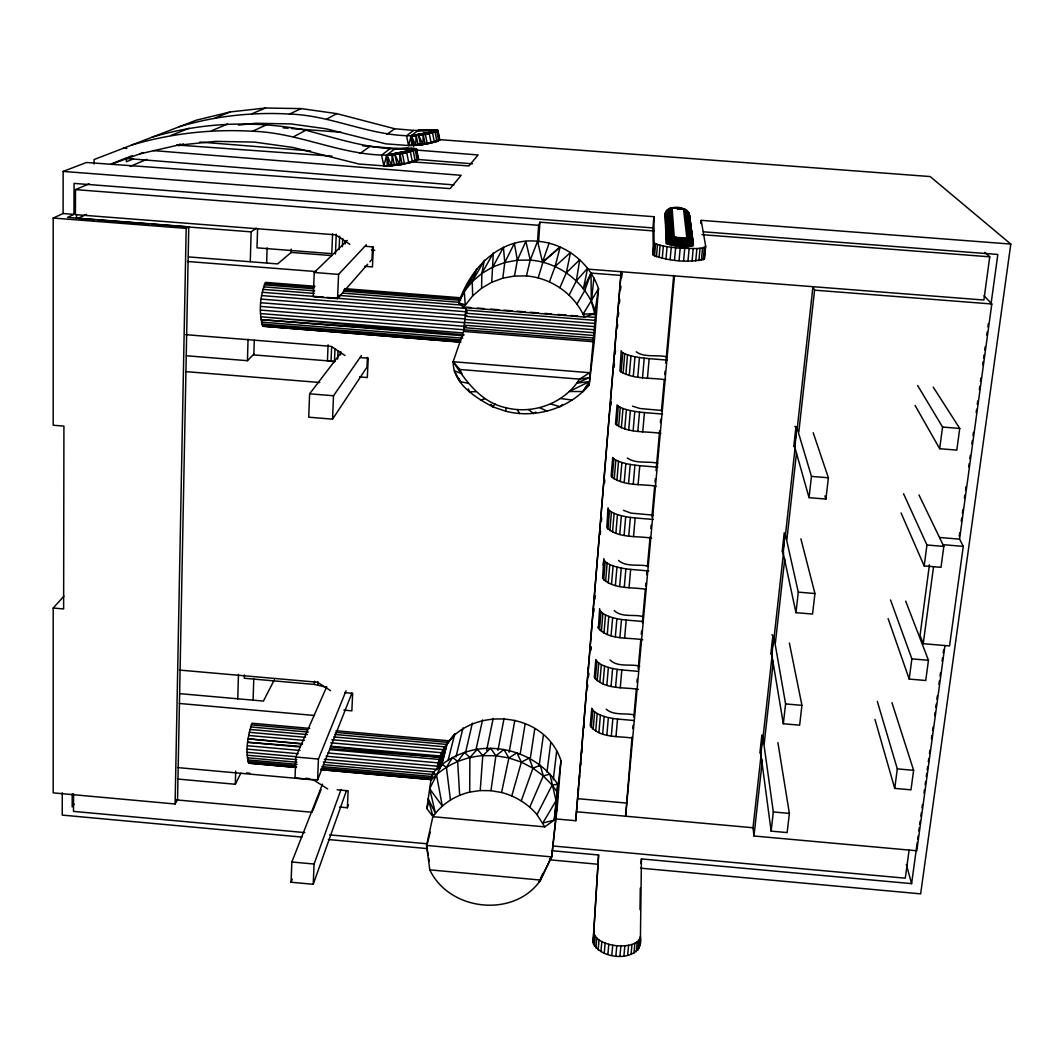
<?xml version="1.0" encoding="UTF-8"?>
<svg xmlns="http://www.w3.org/2000/svg" width="1064" height="1064" viewBox="0 0 1064 1064"><rect width="100%" height="100%" fill="white"/><g stroke="black" fill="none" stroke-linecap="round" stroke-linejoin="round"><path stroke-width="1.5" d="M63.92 596.173L53.2 608.036L53.2 792.866L175.108 803.985L177.555 799.583L188.767 226.805L67.524 217.388L73.975 214.383L74.068 183.394L652.95 227.922L653.336 255.24C669.11 261.132 687.836 262.954 704.262 259.19L705.698 246.289L701.163 220.341L1010.8 244.068L920.653 893.853L640.568 868.158M73.975 214.383L63.095 213.532L53.2 218.053L53.2 425.228L63.92 426.119L63.627 608.941L53.2 608.036M62.271 792.76L62.244 815.104L301.91 837.089M63.095 213.532L63.162 171.424L86.384 162.486L450.099 188.607L461.138 175.321L153.309 150.583M72.232 793.864L72.192 806.818L74.014 804.105M73.562 793.731L73.509 811.393L304.823 832.593M89.15 183.819L75.491 189.618L75.411 214.622L335.772 234.838L349.883 244.334M76.488 218.28L76.502 214.968M94.071 164.042L94.098 159.52L196.268 120.192L230.316 111.92L265.481 108.023L301.178 108.595L336.822 113.635L394.731 128.744L413.51 130.406L437.916 130.406L439.738 139.823L436.918 141.472L427.276 143.866L408.563 145.542L385.82 143.84L326.103 128.797L291.031 123.929L255.799 123.278L238.389 125.073M469.69 792.095L480.223 790.552L482.763 755.626L477.31 749.256C460.38 752.102 444.419 760.241 432.822 772.996L430.88 780.311L426.81 808.534L433.021 816.7C441.533 804.171 455.046 795.619 469.69 792.095L469.889 757.528L477.31 749.256C507.914 744.587 540.725 758.113 557.749 784.235L556.445 800.753L560.967 760.574C541.071 701.016 444.499 706.523 437.051 769.565M589.137 385.102L596.345 307.044L594.723 313.534L584.402 317.032L463.572 307.483L458.717 302.788C469.543 269.125 499.349 237.192 537.546 241.275C564.864 243.363 589.988 262.555 598.487 288.716L594.311 341.331L589.137 385.102C569.147 408.616 535.751 418.817 505.905 411.289L505.932 407.725C481.261 402.511 466.019 381.55 453.144 361.72L463.585 331.409L466.099 307.177L471.019 307.562M693.196 245.691L689.485 216.391C689.02 205.645 667.234 203.703 665.027 214.489L666.303 243.27C672.741 245.851 689.06 249.588 693.396 244.148L689.326 214.157L688.182 211.829L685.708 210.978M552.243 850.748L598.593 854.991L593.127 941.879C599.138 961.258 645.156 963.226 640.448 936.32L641.432 858.914L911.609 883.639L917.248 842.462M639.517 946.229L639.584 941.241M640.009 909.68L640.289 888.094M692.598 245.983L692.066 242.313L689.392 238.456L685.828 209.728L683.952 208.956L673.206 207.892L668.764 208.903L670.48 237.591C677.422 242.871 690.962 234.506 693.396 244.148M175.108 803.985L186.173 228.388L188.767 226.805M463.572 307.483L472.669 295.845L481.58 288.238L481.846 273.435L484.373 260.241L472.23 281.654L464.25 291.416L459.382 299.729M691.627 246.223L690.642 241.382L686.879 238.057L679.231 238.19L672.714 236.767L668.564 239.121L666.556 243.643M690.297 246.409L689.911 242.698L688.222 239.639L672.714 236.767L670.786 208.251L681.053 208.358L686.719 210.273L690.39 239.121L686.879 238.057L683.5 208.85M177.821 779.048L235.317 784.261L235.689 771.147M237.751 699.021L238.456 674.43M186.386 355.762L247.433 360.696L248.045 339.217M250.279 261.598L251.131 231.859L256.318 228.148M244.401 674.962L244.294 678.26L314.372 684.431L326.488 687.317M254.283 340.241L253.844 354.911L335.306 361.467M257.581 228.8L257.009 247.832L331.769 253.671L332.58 233.827M688.488 213.558L687.025 210.725L683.487 209.329L683.966 209.941L685.216 210.207L683.952 208.956M296.524 767.49L248.87 763.194C244.893 750.546 248.018 735.769 251.955 723.241L309.717 728.401M460.858 342.182L262.888 326.209C258.512 312.444 259.949 295.659 265.601 282.386L314.957 286.283M253.099 700.405L253.764 678.899M266.665 262.688L267.13 247.832M110.709 164.468L140.089 153.801L177.316 145.303L215.62 141.366L254.402 142.097L293.026 147.457L358.821 163.989L383.851 165.878L399.692 164.774L400.024 153.894C401.514 153.748 421.969 149.904 414.135 148.468C376.949 151.833 341.291 139.703 305.86 130.207C254.881 120.205 201.774 122.24 151.953 137.243M632.016 736.873L625.632 816.221L674.496 275.882M437.916 130.406L411.13 135.78L413.111 145.435L422.9 144.571L423.219 134.676C443.036 130.885 442.85 128.717 418.139 130.46L411.13 135.78L408.563 145.542L418.139 145.116L416.17 135.5L411.13 135.78L411.741 145.502M188.514 256.916L277.664 263.912L291.137 252.434L291.257 249.136M346.412 790.831L313.242 884.29L291.07 882.242L291.842 861.986L322.472 784.141M326.741 686.679L295.819 757.023L295.034 777.957L317.577 779.992L351.918 693.13M341.225 352.437L309.611 393.813L308.733 417.194L332.553 419.149L366.987 367.12L367.439 357.438M347.303 240.437L314.226 272.477L313.295 296.71L337.567 298.625L367.692 264.218M481.58 288.238L491.728 282.279L493.324 252.966L481.846 273.435L472.23 281.654L472.669 295.845M688.661 246.529L688.381 242.805L686.346 239.001L671.57 237.086L669.748 208.491L670.786 208.251M314.372 684.431L314.492 681.279M328.084 344.816L327.446 360.842L334.442 361.694L334.974 348.859M317.79 684.857L317.923 681.705M331.05 361.201L331.636 346.784M335.439 254.017L336.251 234.16M339.097 249.481L339.642 236.235M313.242 884.29L314.08 864.034L341.065 789.461M317.577 779.992L318.442 759.058L346.053 690.789M332.553 419.149L333.524 395.755L361.441 355.522M337.567 298.625L338.565 274.392L366.335 244.76M337.66 359.073L338.006 351.053M342.369 246.675L342.728 238.389M340.547 354.937L340.693 351.732M345.241 243.922L345.388 240.61M372.573 246.928L372.001 259.31L369.846 261.771M339.509 807.031L347.356 807.749L348.141 790.791L337.128 789.794M686.746 246.582C688.82 237.618 679.404 236.261 672.767 238.456L670.639 241.209L669.615 244.813M387.363 165.824L386.644 155.145L392.217 154.825L394.425 165.386L383.851 165.878L386.644 155.145L395.09 148.707L416.516 148.907L418.551 159.241L412.446 162.127L402.165 164.388L400.024 153.894L392.217 154.825L391.672 165.612L386.977 155.145C341.025 155.317 298.598 132.588 252.607 131.258C211.749 128.877 170.772 133.412 131.537 145.103M416.17 135.5L411.422 135.78L413.111 145.435L425.148 144.239L423.219 134.676L416.17 135.5L415.652 145.316L411.422 135.78C369.713 135.939 331.21 115.271 289.448 114.061C252.301 111.893 215.034 116.056 179.351 126.696M593.127 941.879L598.593 854.991M470.634 282.013L470.833 278.715L458.717 302.788L465.261 304.876L464.25 291.416L476.805 268.913L472.23 281.654M675.401 245.851L677.09 239.214L679.018 238.708L680.548 239.573L680.016 246.329M684.631 246.555L683.979 239.746L682.144 238.961L680.548 239.573M491.728 282.279L502.82 278.17L514.497 276.028L526.414 275.935L530.231 260.095L537.546 241.275L538.663 225.315L539.94 222.19L654.041 230.968M538.544 242.02L539.94 222.19M682.356 246.476L681.971 238.403M433.194 815.091L426.558 845.428L429.829 869.86C449.314 911.263 514.364 918.378 540.618 880.074L551.79 856.241L557.337 806.233L560.967 760.574M554.783 818.828L575.73 820.73L621.137 271.719M575.73 820.73L621.243 271.32M619.993 289.993L620.259 286.775M621.057 277.132L621.323 273.913M590.746 650.343L591.012 647.032M593.832 612.039L594.111 608.728M594.989 599.019L595.268 595.707M600.256 534.341L600.535 531.029M601.426 521.2L601.705 517.889M604.578 483.123L604.778 479.798M610.922 405.411L611.295 402.006M614.167 367.24L614.447 363.928M615.165 354.166L615.444 350.854M617.359 327.712L617.625 324.414M618.317 316.141L618.689 312.603M619.408 302.921L619.78 299.356M620.498 289.701L620.884 286.11M621.562 277.837L621.868 273.169M603.261 565.237L603.541 561.925M607.544 513.979L607.81 510.906M642.789 639.77C628.545 637.203 609.1 640.368 598.42 628.199L599.644 608.635M603.82 558.613L602.596 578.351C613.303 589.576 631.67 586.876 645.582 589.243M608.063 507.821L606.826 527.717C618.45 538.65 637.123 535.631 651.554 538.184M621.203 350.628L619.926 371.07C633.093 379.835 650.716 377.334 665.599 379.755M591.331 727.523L592.794 710.06L591.73 708.238L590.267 725.675C599.564 738.443 618.809 735.862 632.442 738.123M595.388 679.058L596.877 661.329L595.8 659.6L594.311 677.303C604.498 689.991 624.275 686.852 638.413 689.406M599.511 629.861L601.027 611.853L599.923 610.231M603.7 579.907L605.23 561.619L604.113 560.103M607.956 529.167L609.512 510.6L608.369 509.191M612.266 477.656L613.848 458.797L612.704 457.493L611.122 476.313C623.278 486.581 641.619 483.668 656.209 486.208M616.654 425.321L618.264 406.169L617.093 404.985L615.497 424.097C628.132 433.647 646.101 430.92 660.824 433.407M621.11 372.174L622.746 352.716L621.549 351.652M593.153 729.345L594.63 711.843L592.794 710.06M597.237 680.787L598.739 663.018L596.877 661.329M601.386 631.497L602.902 613.449L601.027 611.853M605.602 581.436L607.145 563.122L605.23 561.619M609.872 530.604L611.441 512.01L609.512 510.6M614.221 478.986L615.817 460.087L613.848 458.797M618.636 426.558L620.246 407.352L618.264 406.169M623.118 373.291L624.754 353.793L622.746 352.716M595.707 731.074L597.197 713.545L594.63 711.843M599.817 682.436L601.333 664.641L598.739 663.018M603.993 633.053L605.522 614.979L602.902 613.449M608.236 582.912L609.792 564.558L607.145 563.122M612.545 531.987L614.114 513.353L611.441 512.01M616.921 480.276L618.517 461.337L615.817 460.087M621.363 427.741L622.985 408.51L620.246 407.352M625.871 374.382L627.521 354.844L624.754 353.793M598.912 732.657L600.402 715.101L597.197 713.545M603.049 683.952L604.565 666.131L601.333 664.641M607.265 634.49L608.794 616.389L605.522 614.979M611.534 584.269L613.09 565.888L609.792 564.558M615.87 533.277L617.452 514.604L614.114 513.353M620.272 481.473L621.895 462.508L618.517 461.337M624.754 428.858L626.39 409.6L622.985 408.51M629.303 375.406L630.965 355.828L627.521 354.844M602.65 734.054L604.166 716.471L600.402 715.101M606.839 685.283L608.369 667.434L604.565 666.131M611.082 635.767L612.625 617.639L608.794 616.389M615.391 585.479L616.96 567.085L613.09 565.888M619.753 534.421L621.363 515.721L617.452 514.604M624.209 482.551L625.832 463.558L621.895 462.508M628.718 429.869L630.367 410.571L626.39 409.6M633.306 376.337L634.982 356.733L630.965 355.828M606.839 735.211L608.355 717.615L604.166 716.471M611.055 686.4L612.598 668.524L608.369 667.434M615.338 636.831L616.894 618.689L612.625 617.639M619.674 586.503L621.27 568.083L616.96 567.085M624.089 535.392L625.712 516.678L621.363 515.721M628.571 483.468L630.221 464.463L625.832 463.558M633.133 430.734L634.796 411.422L630.367 410.571M637.762 377.148L639.451 357.531L634.982 356.733M439.937 760.68L439.738 763.008L327.978 752.98M578.244 792.175L578.55 788.703M579.388 779.194L579.707 775.536M580.532 766.213L580.824 762.968M581.676 753.232L581.968 749.987M583.923 727.763L584.216 724.464M587.408 688.222L587.7 684.937M588.419 676.691L588.711 673.406M652.95 227.922L653.921 216.71L63.162 171.424M652.95 254.509L654.014 242.286L653.921 216.71M611.321 736.089L612.851 718.479L608.355 717.615M615.577 687.251L617.133 669.376L612.598 668.524M619.886 637.655L621.469 619.501L616.894 618.689M624.275 587.288L625.885 568.854L621.27 568.083M628.731 536.15L630.354 517.423L625.712 516.678M633.253 484.2L634.902 465.181L630.221 464.463M637.841 431.425L639.531 412.101L634.796 411.422M642.51 377.8L644.225 358.169L639.451 357.531M593.366 943.928L593.991 931.984M653.336 255.24L654.014 242.286M594.297 945.989L595.162 936.054L594.231 934.006M654.506 255.998L655.584 243.736L654.4 242.991M595.907 947.984L596.784 938.036L595.162 936.054M656.422 256.783L657.499 244.494L655.584 243.736M615.976 736.66L617.519 719.051L612.851 718.479M620.259 687.809L621.828 669.934L617.133 669.376M624.608 638.201L626.204 620.046L621.469 619.501M629.037 587.833L630.659 569.4L625.885 568.854M633.532 536.668L635.168 517.942L630.354 517.423M638.094 484.705L639.757 465.686L634.902 465.181M642.723 431.931L644.425 412.593L639.531 412.101M647.431 378.292L649.16 358.661L644.225 358.169M598.141 949.886L599.019 939.911L596.784 938.036M659.028 257.568L660.106 245.252L657.499 244.494M587.807 675.401L588.498 667.673M588.911 663.045L589.19 659.946M587.075 689.592L587.355 686.293M588.232 676.411L588.525 673.113M590.56 650.038L590.853 646.739M600.947 951.602L601.825 941.627L599.019 939.911M662.247 258.313L663.338 245.983L660.106 245.252M604.232 953.091L605.123 943.103L601.825 941.627M665.984 259.018L667.075 246.662L663.338 245.983M607.89 954.315L608.781 944.313L605.123 943.103M670.121 259.643L671.224 247.274L667.075 246.662M611.813 955.219L612.718 945.218L608.781 944.313M674.523 260.161L675.64 247.792L671.224 247.274M632.761 728.601L633.067 725.302M633.812 717.03L636.352 688.913M636.95 682.29L637.243 678.978M638.147 669.057L640.834 639.291M641.286 634.33L641.579 631.019M642.323 622.746L645.316 589.669M645.609 586.357L645.914 583.059M646.659 574.786L646.952 571.474M647.404 566.514L650.091 536.748M650.836 528.476L651.141 525.164M651.886 516.891L654.719 485.463M655.025 482.165L655.318 478.853M656.062 470.581L659.653 430.893M660.398 422.621L660.691 419.309M661.449 411.037L664.282 379.609M664.734 374.648L665.027 371.349M665.771 363.077L673.685 275.416M615.883 955.778L616.788 945.776L612.718 945.218M679.071 260.574L680.189 248.205L696.893 248.577L702.559 247.978L705.698 246.289M619.966 955.977L620.884 945.976C627.906 945.75 638.826 944.766 640.448 936.32M683.593 260.866L684.737 248.497M609.02 418.737L609.433 414.268M623.93 955.818L624.847 945.816M687.982 261.026L689.113 248.657M627.654 955.286L628.585 945.298M692.066 261.039L693.209 248.683M631.032 954.421L631.963 944.446M695.736 260.919L696.893 248.577M544.755 826.874L537.001 814.612L552.136 785.086L557.749 784.235L554.251 820.105L544.755 826.874L433.021 816.7L428.167 798.665L435.482 813.308L429.63 788.73L441.932 764.404L446.401 767.211L450.458 799.955M640.994 863.542L641.432 858.914M700.87 223.546L701.163 220.341M633.944 953.238L634.876 943.263M698.888 260.667L700.032 248.338M636.312 951.775L637.243 941.826M701.389 260.281L702.559 247.978M638.054 950.086L638.999 940.15M703.211 259.776L704.368 247.5M639.132 948.21L640.076 938.288M704.262 259.19L705.419 246.928M620.033 289.9L620.352 286.602M621.296 276.68L621.615 273.382M677.675 246.117L679.337 237.99M526.414 275.935C550.288 277.877 572.432 292.693 583.085 314.186L594.723 313.534L598.487 288.716L583.085 314.186L584.402 317.032M594.723 313.534L591.358 301.418L593.925 278.076M771.826 634.729L772.89 635.501L770.868 653.748L771.892 655.358L783.33 723.746L799.636 725.183L801.937 705.352L789.368 643.055M794.821 426.345L795.939 426.93L793.797 446.361L794.901 447.545L809.039 497.659L825.917 499.056L828.391 477.789L813.202 432.755M760.614 753.605L762.569 735.889L761.891 735.011L759.935 752.7L760.92 754.496L771.134 831.13L787.147 832.58L789.382 813.401L777.89 742.606M771.573 654.559L773.595 636.285L772.89 635.501M782.878 552.389L784.953 533.543L784.235 532.851L782.146 551.684L783.21 553.094L795.965 612.664L812.55 614.074L814.944 593.539L800.899 538.85M794.542 446.96L796.697 427.502L795.939 426.93M760.92 754.496L762.569 735.889M771.892 655.358L773.595 636.285M783.21 553.094L784.953 533.543M794.901 447.545L796.697 427.502M761.239 753.525L753.019 827.752L753.964 835.998L916.809 850.774L944.912 645.835M763.074 737.033L772.211 654.546M774.033 638.054L783.53 552.269M785.538 534.128L795.22 446.694M797.229 428.553L812.949 286.682L814.572 290.153L798.825 431.971M753.964 835.998L762.383 760.135M764.218 743.656L773.368 661.196M775.377 643.055L784.727 558.959M786.921 539.169L796.444 453.41M439.02 768.221L440.257 757.289L330.266 746.715M771.134 831.13L773.315 811.952L762.875 736.767M783.33 723.746L785.591 703.916L773.914 637.07M795.965 612.664L798.293 592.129L785.299 534.221M809.039 497.659L811.46 476.393L797.056 428.074M553.253 779.885L556.672 751.264M502.82 278.17L504.762 262.529L503.418 247.287L492.805 266.984L481.846 273.435M546.976 772.225L550.753 742.685M677.582 209.156L679.111 208.358L684.79 209.302L687.264 212.202M673.246 245.531L674.456 240.77L676.638 237.857L674.23 237.086L670.041 239.799L668.245 244.414M439.339 767.583L440.842 756.078L330.518 746.197M891.951 702.639L913.617 770.323L910.984 789.847L894.731 788.397L897.311 768.873L877.321 701.402M905.703 601.16L928.46 660.292L925.733 680.508L909.201 679.071L911.875 658.869L890.528 599.976M918.964 494.946L943.821 546.404L941.002 567.325L924.177 565.915L926.944 544.994L903.562 493.749M933.234 387.11L959.741 428.446L956.815 450.112L939.685 448.715L942.558 427.05L917.634 385.514M929.431 564.838L920.041 635.408L923.233 643.68L949.554 645.941L963.279 546.364L959.555 539.142L991.808 303.985L984.08 295.792M923.233 643.68L933.5 566.979M909.095 850.216L905.291 878.186L552.735 845.96M984.932 252.341L989.746 256.823L983.881 300.021L588.099 269.152M917.7 839.164L918.152 835.878M918.831 830.931L919.283 827.646M919.735 824.347L920.187 821.049M920.865 816.115L921.304 812.816M921.983 807.882L922.435 804.584M924.018 793.052L924.47 789.754M925.148 784.82L925.6 781.521M926.279 776.587L926.731 773.289M927.183 769.99L927.635 766.692M928.313 761.758L928.766 758.459M929.444 753.525L929.883 750.226M931.466 738.695L931.918 735.41M932.596 730.463L933.048 727.164M934.631 715.633L935.083 712.348M935.761 707.4L936.214 704.115M936.892 699.168L937.344 695.869M938.914 684.338L939.366 681.053M940.044 676.106L940.496 672.82M942.079 661.289L942.531 657.991M943.209 653.043L943.662 649.758M959.236 536.11L959.688 532.811M961.271 521.28L961.723 517.995M962.401 513.048L962.854 509.749M964.423 498.218L964.875 494.933M965.553 489.985L966.006 486.7M968.719 466.923L969.171 463.638M969.849 458.69L970.302 455.405M971.871 443.874L972.323 440.576M973.001 435.642L973.454 432.343M976.167 412.579L976.619 409.281M977.297 404.347L977.75 401.048M979.332 389.517L979.771 386.219M980.449 381.284L980.902 377.986M982.71 364.806L983.163 361.521M983.615 358.222L984.067 354.924M984.745 349.989L985.198 346.691M986.78 335.16L987.232 331.875M987.911 326.927L988.35 323.629M991.063 303.865L997.833 254.456L703.424 231.806M539.102 766L543.385 735.091M688.222 239.639L689.392 238.456M480.223 790.552L490.956 790.685L495.891 755.759L490.584 748.298L482.763 755.626C463.199 757.156 444.087 765.628 430.88 780.311M671.304 245.186L672.209 241.555L674.749 238.097L673.698 237.206M530.151 759.39L534.78 728.707M569.16 295.127L576.356 280.829L579.734 259.696L566.367 272.73L559.903 287.639M520.163 754.23L525.164 723.72M667.208 244.028L668.392 240.477L671.57 237.086M665.027 214.489L666.33 211.084L667.687 210.699L667.181 211.683M666.303 243.27L668.564 239.121L667.022 210.207L670.719 208.225L673.672 208.065M439.778 768.314L442.491 752.82L330.811 742.818M509.137 752.248L514.83 720.275M555.887 814.372L557.337 806.233M514.497 276.028L517.37 260.201L525.855 241.355L530.231 260.095C559.305 262.316 585.852 282.705 595.055 310.435M497.939 750.359L504.07 718.479M566.367 272.73L570.504 252.501L555.115 266.452L549.463 281.827M486.62 750.24L493.204 718.36M440.536 766.772L444.114 749.734L331.822 739.693M537.001 814.612C527.85 803.732 515.295 796.098 501.583 792.481L508.885 757.954L503.924 749.495L495.891 755.759L482.763 755.626M475.874 750.266L482.537 719.942M465.686 751.995L472.363 723.174M441.028 766.226L445.59 746.915L333.764 736.926M455.977 756.916L463 727.949M427.449 843.22L430.242 832.101M448.064 760.561L454.7 734.133L446.84 744.441L441.627 764.95M441.307 766.333L447.066 743.962L454.7 734.133M555.115 266.452L560.196 246.928L542.52 262.13L537.546 241.275M511.797 795.899L521.36 762.143L516.918 752.793L508.885 757.954L495.891 755.759M538.184 277.877L542.946 262.196L560.196 246.928M426.81 808.534L428.3 803.825M688.182 211.829L693.209 244.467C684.604 246.09 674.47 245.678 666.516 242.073L665.213 213.398L669.748 208.491M542.52 262.13L549.104 243.151M347.356 807.749L348.46 804.637M521.28 800.833L532.944 768.181L529.154 758.127L521.36 762.143L508.885 757.954M291.07 882.242L292.254 879.183M312.763 810.768L321.022 789.727M542.8 873.451L539.036 882.242L551.671 856.892L555.767 818.07L558.201 787.839L554.251 820.105L542.786 823.057L556.06 800.7L549.889 774.1L543.305 775.909L529.766 807.137M235.317 784.261L240.85 773.142M492.805 266.984L504.762 262.529L514.364 243.377L517.37 260.201L530.231 260.095M274.352 679.816L263.407 701.07L179.59 693.635M576.967 304.078L584.774 290.499L590.986 273.076L620.778 275.403M693.196 242.938C685.123 245.279 674.696 244.255 666.928 240.903L665.572 212.335L666.317 211.869M589.27 381.657L569.333 391.486L583.006 391.552L589.27 381.657L576.848 383.067C560.821 404.519 531.787 414.308 505.932 407.725M446.401 767.211L452.612 757.448L457.653 761.438L459.661 795.26M583.006 391.552L586.37 386.272M549.49 859.712L551.79 856.241M549.875 859.419L551.671 856.892L426.558 845.428L428.154 854.911M457.653 761.438L464.529 752.341L469.889 757.528M667.022 210.207L666.144 211.324L667.54 239.786C675.015 242.991 685.03 243.975 692.797 241.741L688.953 213.079L688.142 212.494M671.623 208.012L670.027 209.036L671.238 208.97L671.863 208.438L669.176 208.73M495.119 404.054L492.765 406.82C475.475 397.537 453.078 383.865 453.144 361.72L589.682 372.706L579.574 379.13L576.848 383.067L589.443 377.587L579.574 379.13L459.861 369.487L453.144 361.72M576.356 280.829L587.607 268.301L583.365 288.876L590.986 273.076L591.358 301.418M247.433 360.696L253.87 354.086M562.444 404.44L560.13 406.714L550.553 403.961M248.87 763.194L250.093 762.595M390.036 148.641L381.577 155.211L383.851 165.878M413.51 130.406L406.528 135.833L408.563 145.542M360.111 153.455L369.421 146.805M387.03 134.237L394.731 128.744M684.857 209.329L688.315 237.964L686.346 239.001L689.938 239.333M683.979 239.746L685.07 239.028M535.87 412.021L533.45 413.524L528.609 409.574M263.553 326.409L264.244 326.01M293.624 136.751L305.86 130.207M326.701 119.062L336.822 113.635M692.026 240.93L680.415 241.462L668.564 239.121M86.437 214.356L77.938 218.399L94.43 219.676M252.607 131.258L266.771 124.648M289.448 114.061L301.178 108.595M130.141 166.423L146.832 159.334M178.712 145.795L183.261 143.866M211.457 130.832L227.656 123.983M252.062 113.688L265.481 108.023M177.316 145.303L180.308 144.039M133.146 159.001L126.363 161.808L126.403 157.844L111.813 163.75M140.089 153.801L143.161 152.551M170.865 135.474L189.179 128.225M215.167 117.931L230.316 111.92M521.36 762.143L532.944 768.181L540.259 765.309L543.305 775.909L552.136 785.086L556.911 791.669M127.933 157.286L132.508 155.623M480.529 400.25L485.051 398.641M672.528 208.078L673.206 207.892M678.978 208.132L682.17 209.116L677.648 208.611M419.376 144.119L413.111 145.435L420.559 144.864L418.618 135.274L411.13 135.78L437.796 130.792L439.632 140.222L434.95 141.14M416.516 148.907L386.644 155.145L388.879 165.745L397.098 165.106L394.917 154.573L386.644 155.145L416.33 149.386L418.378 159.733M413.723 160.691L416.822 160.052M665.971 212.906L666.862 212.72M669.03 209.143L667.846 209.475L669.456 238.283L680.495 240.451L691.281 239.959L687.517 210.978L686.24 210.459M419.362 144.212L413.111 145.435L427.276 143.866L425.374 134.33L411.13 135.78L436.852 131.324L438.687 140.78L430.694 142.244M393.613 164.854L396.766 164.268M410.97 161.595L417.288 160.398L415.226 150.024L386.644 155.145L400.024 153.894M504.762 262.529L517.37 260.201M419.509 144.265L413.111 145.435L431.146 143.081L429.258 133.559L411.13 135.78L435.07 132.002L436.918 141.472L430.574 142.536M393.534 164.947L396.646 164.415M407.525 162.553L415.293 161.209L413.218 150.822L386.644 155.145L402.405 153.495L404.533 163.976L388.879 165.745L386.977 155.145L392.217 154.825M421.051 144.119L413.111 145.435L421.304 144.212M670.972 237.87L672.701 237.591L672.767 238.456M398.308 164.295L393.587 165.026L408.829 163.058L406.714 152.618L386.644 155.145L410.358 151.7L412.446 162.127L407.738 162.845M401.447 163.816L404.586 163.324M399.692 164.774L402.165 164.388L388.879 165.745L399.692 164.774L394.917 154.573M424.576 143.72L434.391 142.257L432.516 132.761L411.13 135.78L423.219 134.676M684.524 238.469L687.384 238.27M424.616 130.38L430.295 130.22L422.461 130.42L433.327 130.127L418.139 130.46L435.642 130.101M402.179 148.667L408.363 148.521L395.09 148.707L414.135 148.468M399.825 148.694L411.635 148.455M476.007 391.672L469.543 391.778L468.32 388.852M418.139 130.46L437.184 130.18L438.408 136.445M395.09 148.707L415.771 148.614M616.788 945.776L620.884 945.976M176.823 144.997L331.955 156.129M411.156 161.808L468.918 165.944L478.055 154.958L417.022 150.104M283.157 127.866L288.118 128.239M291.43 128.491L341.079 132.229M438.701 139.57L930.162 176.558L1010.8 244.068M702.001 234.665L989.746 256.823M75.491 189.618L538.663 225.315M97.742 219.942L148.867 223.919M152.165 224.172L251.131 231.859M53.2 218.053L186.173 228.388M365.444 246.316L373.384 246.928L372.453 266.904L364.54 266.293M371.536 250.053L374.781 250.306M814.572 290.153L991.808 303.985M291.137 252.434L331.822 255.613M187.437 261.478L316.075 271.573M314.226 272.477L338.565 274.392M344.576 288.623L461.404 297.84M264.883 283.303L314.332 287.214M344.005 289.554L459.382 298.652M264.165 284.806L313.694 288.716M343.419 291.057L460.632 300.314M263.46 286.841L314.718 290.884M342.834 293.105L458.571 302.256M592.621 314.452L595.907 314.705M262.808 289.355L314.119 293.411M338.951 295.38L463.119 305.195M477.576 308.081L484.147 308.6M490.704 309.119L498.91 309.77M503.831 310.156L512.037 310.808M516.958 311.207L525.151 311.845M530.072 312.244L538.278 312.882M544.848 313.401L551.405 313.92M557.962 314.439L566.168 315.09M571.089 315.489L577.659 316.008M584.216 316.527L595.707 317.431M300.407 746.396L247.766 742.286L300.354 747.008M330.026 748.697L440.257 757.289L440.044 759.523L329.933 749.654M362.598 145.781L408.776 149.452M199.859 142.044L310.582 150.889M417.992 159.467L472.536 163.816M123.517 148.189L126.829 148.455M126.656 158.483L453.929 184.923M262.196 292.294L323.509 297.149M326.821 297.415L466.032 308.427M465.966 310.129L595.468 320.384M261.664 295.566L467.296 311.858M465.779 313.228L595.228 323.483M261.225 299.09L466.936 315.396M465.54 316.367L594.976 326.635M260.893 302.748L464.968 318.947M465.261 319.479L594.71 329.76M464.955 322.459L594.443 332.739M260.653 306.459L464.702 322.671M464.622 325.212L594.204 335.519M260.547 310.09L466.125 326.449M464.276 327.672L593.965 337.993M260.56 313.574L593.765 340.094M463.585 331.409L593.592 341.77M462.561 332.872L260.693 316.779L464.183 334.854L260.933 319.639L463.013 335.759M261.292 322.073L462.76 338.153M261.744 324.015L460.885 339.921M666.796 356.892C657.392 354.365 644.518 357.996 636.272 351.825M262.276 325.398L460.513 341.238M265.907 326.143L274.18 326.808M279.154 327.207L287.426 327.872M292.401 328.271L300.673 328.922M305.647 329.321L313.92 329.986M318.894 330.385L327.167 331.05M332.141 331.436L340.413 332.101M345.374 332.5L353.66 333.165M358.621 333.564L366.907 334.216M371.868 334.615L380.154 335.28M385.115 335.679L393.401 336.33M398.362 336.729L406.648 337.394M411.608 337.793L419.894 338.458M424.855 338.844L433.141 339.509M438.102 339.908L446.388 340.573M451.349 340.972L459.621 341.624M262.888 326.209L459.941 341.956M649.16 358.661L667.381 360.111M185.788 334.681L331.21 346.345L344.989 355.522M360.417 357.571L368.211 358.196L367.319 377.534L359.539 376.909M942.558 427.05L959.741 428.446M185.774 371.615L319.785 382.495M661.981 410.465L640.076 408.536L632.442 406.129M644.425 412.593L662.566 414.069M309.611 393.813L333.524 395.755M811.46 476.393L828.391 477.789M639.757 465.686L657.924 467.189M657.685 463.239C648.109 460.885 635.82 464.197 627.348 457.986M939.751 537.493L959.555 539.142M635.168 517.942L653.243 519.458M942.85 544.662L963.279 546.364M926.944 544.994L943.821 546.404M652.977 515.136L630.965 513.114L623.491 510.334M648.628 566.274C639.278 563.747 626.43 567.551 618.543 560.462M630.659 569.4L648.774 570.929M798.293 592.129L814.944 593.539M642.563 616.482C633.825 614.114 621.363 617.719 614.247 610.55M626.204 620.046L642.576 621.456M911.875 658.869L928.46 660.292M621.828 669.934L638.387 671.371M639.743 666.157C630.553 663.63 617.452 667.62 610.044 659.946M785.591 703.916L801.937 705.352M179.284 670.054L317.484 682.224L330.585 690.669M344.683 692.651L352.663 693.356L351.852 710.832L343.885 710.127M617.519 719.051L634.038 720.514M179.351 703.464L314.465 715.474M897.311 768.873L913.617 770.323M675.64 247.792L680.189 248.205M633.891 714.875C625.1 712.814 613.622 715.793 606.254 709.196M336.118 730.755L448.316 740.757M251.264 724.837L307.403 729.851M335.479 732.351L447.771 742.379M250.572 726.925L308.294 732.072M334.681 734.426L446.84 744.441M249.894 729.439L307.456 734.572M249.269 732.311L305.408 737.325M248.683 735.477L304.53 740.464M302.522 743.696L248.178 738.828L302.362 744.042M247.447 745.758L300.035 750.466M247.234 749.123L298.173 753.698M326.103 756.211L439.485 766.386M247.141 752.315L296.404 756.743M324.334 759.244L437.65 769.432M295.819 757.023L318.442 759.058M247.154 755.214L296.816 759.683M323.296 762.063L434.205 772.038M247.287 757.768L296.896 762.236M323.35 764.617L434.139 774.592M247.54 759.896L297.082 764.351M321.86 766.585L432.503 776.547M247.885 761.531L295.712 765.841M322.099 768.221L432.583 778.17M260.015 763.486L263.313 763.779M271.573 764.524L274.884 764.83M283.144 765.575L288.105 766.014M329.401 769.738L334.362 770.19M342.621 770.934L345.92 771.227M354.179 771.972L357.491 772.278M365.75 773.009L369.048 773.315M377.308 774.06L382.269 774.499M388.879 775.097L393.84 775.55M400.436 776.148L405.397 776.587M412.007 777.186L416.968 777.624M425.228 778.369L428.526 778.675M248.338 762.635L296.085 766.945M320.783 769.166L431.093 779.114M249.455 763.181L295.792 767.357M320.623 769.591L431.505 779.58M321.182 769.711L431.306 779.633M773.315 811.952L789.382 813.401M577.672 798.665L626.044 803.027M246.449 772.929L249.734 773.222M305.621 778.276L308.906 778.569M177.874 767.61L313.494 779.872L327.685 788.943M576.515 811.766L753.272 827.779M175.587 799.822L312.164 812.271M329.614 834.868L427.103 843.792M328.364 839.523L427.542 848.62M549.849 859.832L597.795 864.234M429.829 869.86L540.618 880.074M291.842 861.986L314.08 864.034M560.475 398.508L572.219 400.091M490.956 790.685L501.583 792.481M459.861 369.487L462.002 373.797L454.301 370.764L460.113 381.617L468.253 383.306M681.053 208.358L681.758 208.677M683.952 209.089L682.33 208.597L682.928 208.877M439.006 139.57L439.738 139.823M505.905 411.289L492.765 406.82L490.93 404.24M417.806 158.908L418.551 159.241M432.822 772.996L436.466 774.685L442.318 806.033L429.63 788.73M539.82 407.685L547.096 411.236M688.634 214.635L689.499 215.247L693.382 245.358M532.944 768.181L543.305 775.909M676.052 238.336L677.09 239.214M689.485 216.364L689.073 213.864M517.197 409.587L519.604 413.55M915.08 405.437L939.685 448.715M418.618 135.274L422.9 144.571M901.062 512.954L924.177 565.915M888.108 618.583L909.201 679.071M824.919 495.93L825.917 499.056M459.289 378.784L460.113 381.617M874.967 719.424L894.731 788.397M906.329 864.5L911.609 883.639M679.111 208.358L679.298 209.302M598.141 626.576L598.42 628.199M428.699 858.063L429.231 861.228M703.756 253.751L704.541 258.512M672.116 207.985L674.23 237.086"/></g></svg>
